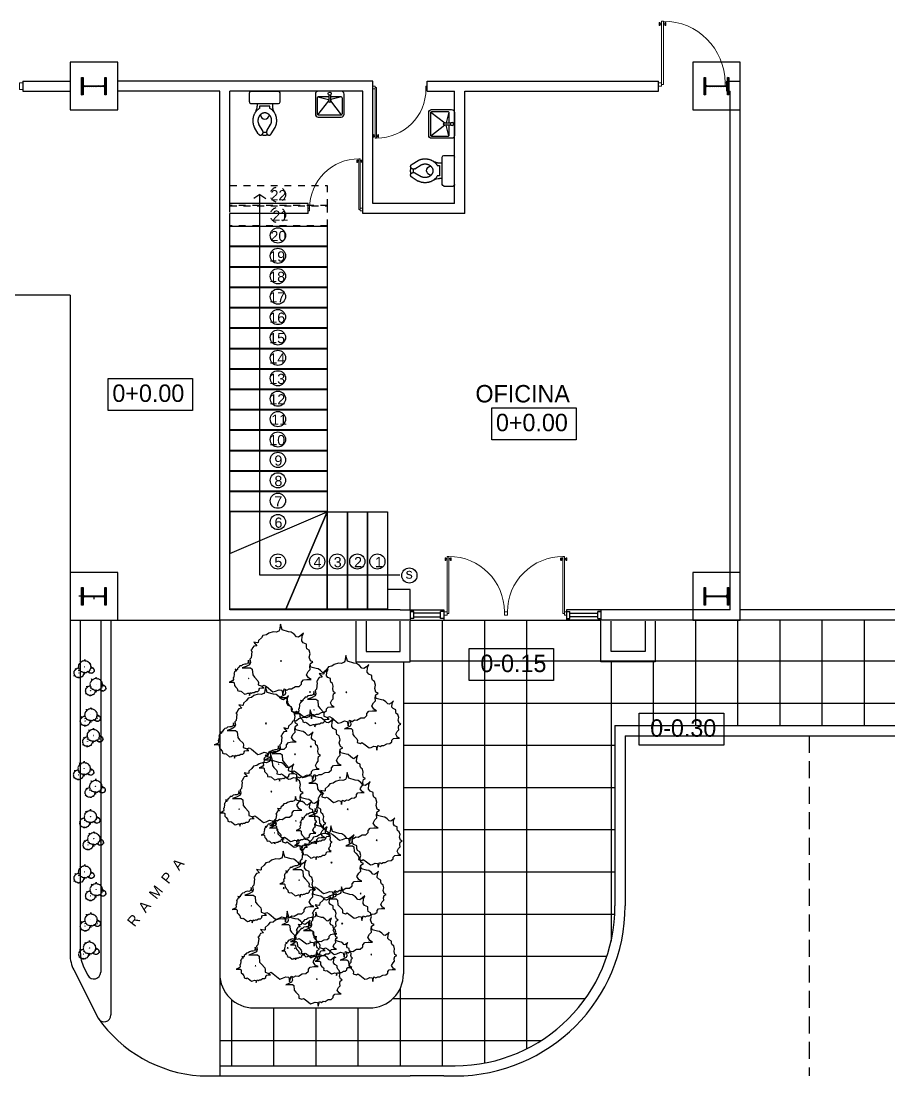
# Model space of a CAD drawing. Header units: inches. Extents: x 13 to 185, y 7 to 119.
# Drawn here: x 127.39 to 140.14, y 19.65 to 35.16 of the extents above; entities that cross this region are included whole.
import ezdxf

# ---------------------------------------------------------------- set-up
doc = ezdxf.new("R2010")
doc.units = ezdxf.units.IN
doc.header["$MEASUREMENT"] = 0
doc.linetypes.add('HIDDEN', pattern=[0.375, 0.25, -0.125])
for name, color, linetype in [('A-SANITARIOS Y LAVAMANOS', 1, 'Continuous'), ('AR_PAREDES', 2, 'Continuous'), ('arboles', 8, 'Continuous'), ('ARQ EXTERIORES', 2, 'Continuous'), ('ARQ TEXT', 2, 'Continuous'), ('STL-HTCH', 1, 'Continuous'), ('STL-OBJT', 3, 'Continuous'), ('VENTANAS', 1, 'Continuous')]:
    doc.layers.add(name, color=color, linetype=linetype)
doc.layers.add('PUERTA', color=1, linetype='Continuous', lineweight=18)
doc.styles.add('ARCH', font='arch.shx')
doc.styles.add('ARQ', font='GOTHIC.TTF')
doc.styles.add('RO1', font='arial.ttf')

# ---------------------------------------------------------------- blocks, each defined once
blk = doc.blocks.new('INODORO')
for p, q in [((0, -0.225), (0, 0.225)), ((0.175, 0.25), (0.025, 0.25)), ((0.2, -0.225), (0.2, 0.225)), ((0.381, 0.175), (0.374, 0.172)), ((0.388, 0.178), (0.381, 0.175)), ((0.395, 0.181), (0.388, 0.178)), ((0.402, 0.183), (0.395, 0.181)), ((0.409, 0.185), (0.402, 0.183)), ((0.417, 0.187), (0.409, 0.185)), ((0.424, 0.189), (0.417, 0.187)), ((0.431, 0.191), (0.424, 0.189)), ((0.439, 0.192), (0.431, 0.191)), ((0.446, 0.193), (0.439, 0.192)), ((0.454, 0.194), (0.446, 0.193)), ((0.462, 0.195), (0.454, 0.194)), ((0.47, 0.195), (0.462, 0.195)), ((0.477, 0.196), (0.47, 0.195)), ((0.485, 0.196), (0.477, 0.196)), ((0.493, 0.195), (0.485, 0.196)), ((0.501, 0.195), (0.493, 0.195)), ((0.509, 0.194), (0.501, 0.195)), ((0.516, 0.193), (0.509, 0.194)), ((0.524, 0.192), (0.516, 0.193)), ((0.531, 0.191), (0.524, 0.192)), ((0.538, 0.189), (0.531, 0.191)), ((0.546, 0.187), (0.538, 0.189)), ((0.553, 0.185), (0.546, 0.187)), ((0.56, 0.183), (0.553, 0.185)), ((0.567, 0.18), (0.56, 0.183)), ((0.574, 0.177), (0.567, 0.18)), ((0.581, 0.174), (0.574, 0.177)), ((0.588, 0.171), (0.581, 0.174)), ((0.2, 0.126), (0.244, 0.126)), ((0.244, 0.126), (0.25, 0.126)), ((0.244, 0.084), (0.244, -0.084)), ((0.281, 0.084), (0.244, 0.084)), ((0.25, 0.126), (0.257, 0.126)), ((0.257, 0.126), (0.263, 0.127)), ((0.263, 0.127), (0.27, 0.127)), ((0.27, 0.127), (0.276, 0.128)), ((0.276, 0.128), (0.282, 0.129)), ((0.284, 0.09), (0.281, 0.084)), ((0.282, 0.129), (0.289, 0.131)), ((0.288, 0.096), (0.284, 0.09)), ((0.292, 0.102), (0.288, 0.096)), ((0.289, 0.131), (0.295, 0.132)), ((0.296, 0.108), (0.292, 0.102)), ((0.295, 0.132), (0.301, 0.134)), ((0.3, 0.113), (0.296, 0.108)), ((0.305, 0.119), (0.3, 0.113)), ((0.301, 0.134), (0.307, 0.136)), ((0.309, 0.124), (0.305, 0.119)), ((0.307, 0.136), (0.313, 0.138)), ((0.314, 0.129), (0.309, 0.124)), ((0.313, 0.138), (0.319, 0.141)), ((0.319, 0.134), (0.314, 0.129)), ((0.319, 0.141), (0.325, 0.143)), ((0.325, 0.139), (0.319, 0.134)), ((0.325, 0.143), (0.33, 0.146)), ((0.33, 0.144), (0.325, 0.139)), ((0.33, 0.146), (0.336, 0.149)), ((0.336, 0.148), (0.33, 0.144)), ((0.342, 0.153), (0.336, 0.148)), ((0.336, 0.149), (0.342, 0.152)), ((0.348, 0.157), (0.342, 0.153)), ((0.354, 0.161), (0.348, 0.157)), ((0.361, 0.165), (0.354, 0.161)), ((0.355, 0.011), (0.354, 0.008)), ((0.354, 0.008), (0.354, 0.004)), ((0.354, 0.004), (0.354, 0)), ((0.354, 0), (0.354, -0.004)), ((0.356, 0.019), (0.355, 0.015)), ((0.355, 0.015), (0.355, 0.011)), ((0.357, 0.022), (0.356, 0.019)), ((0.358, 0.029), (0.357, 0.026)), ((0.357, 0.026), (0.357, 0.022)), ((0.36, 0.033), (0.358, 0.029)), ((0.361, 0.036), (0.36, 0.033)), ((0.368, 0.168), (0.361, 0.165)), ((0.362, 0.04), (0.361, 0.036)), ((0.364, 0.043), (0.362, 0.04)), ((0.365, 0.046), (0.364, 0.043)), ((0.367, 0.05), (0.365, 0.046)), ((0.369, 0.053), (0.367, 0.05)), ((0.374, 0.172), (0.368, 0.168)), ((0.371, 0.056), (0.369, 0.053)), ((0.374, 0.06), (0.371, 0.056)), ((0.376, 0.063), (0.374, 0.06)), ((0.378, 0.066), (0.376, 0.063)), ((0.381, 0.069), (0.378, 0.066)), ((0.383, 0.072), (0.381, 0.069)), ((0.386, 0.074), (0.383, 0.072)), ((0.389, 0.077), (0.386, 0.074)), ((0.392, 0.08), (0.389, 0.077)), ((0.395, 0.082), (0.392, 0.08)), ((0.398, 0.085), (0.395, 0.082)), ((0.401, 0.087), (0.398, 0.085)), ((0.404, 0.089), (0.401, 0.087)), ((0.408, 0.091), (0.404, 0.089)), ((0.411, 0.093), (0.408, 0.091)), ((0.415, 0.095), (0.411, 0.093)), ((0.418, 0.097), (0.415, 0.095)), ((0.422, 0.099), (0.418, 0.097)), ((0.426, 0.101), (0.422, 0.099)), ((0.43, 0.102), (0.426, 0.101)), ((0.434, 0.104), (0.43, 0.102)), ((0.437, 0.105), (0.434, 0.104)), ((0.441, 0.106), (0.437, 0.105)), ((0.445, 0.107), (0.441, 0.106)), ((0.449, 0.108), (0.445, 0.107)), ((0.453, 0.109), (0.449, 0.108)), ((0.457, 0.11), (0.453, 0.109)), ((0.461, 0.111), (0.457, 0.11)), ((0.466, 0.111), (0.461, 0.111)), ((0.47, 0.111), (0.466, 0.111)), ((0.474, 0.112), (0.47, 0.111)), ((0.478, 0.112), (0.474, 0.112)), ((0.482, 0.112), (0.478, 0.112)), ((0.487, 0.112), (0.482, 0.112)), ((0.491, 0.111), (0.487, 0.112)), ((0.495, 0.111), (0.491, 0.111)), ((0.499, 0.111), (0.495, 0.111)), ((0.503, 0.11), (0.499, 0.111)), ((0.507, 0.109), (0.503, 0.11)), ((0.511, 0.108), (0.507, 0.109)), ((0.515, 0.108), (0.511, 0.108)), ((0.519, 0.106), (0.515, 0.108)), ((0.523, 0.105), (0.519, 0.106)), ((0.527, 0.104), (0.523, 0.105)), ((0.531, 0.103), (0.527, 0.104)), ((0.535, 0.101), (0.531, 0.103)), ((0.538, 0.099), (0.535, 0.101)), ((0.542, 0.098), (0.538, 0.099)), ((0.546, 0.096), (0.542, 0.098)), ((0.646, 0.034), (0.546, 0.096)), ((0.595, 0.167), (0.588, 0.171)), ((0.694, 0.106), (0.595, 0.167)), ((0.646, 0.034), (0.648, 0.033)), ((0.648, 0.033), (0.649, 0.032)), ((0.649, 0.032), (0.651, 0.032)), ((0.651, 0.032), (0.652, 0.031)), ((0.652, 0.031), (0.653, 0.031)), ((0.653, 0.031), (0.655, 0.03)), ((0.655, 0.03), (0.656, 0.03)), ((0.656, 0.03), (0.658, 0.029)), ((0.658, 0.029), (0.659, 0.029)), ((0.659, 0.029), (0.661, 0.029)), ((0.661, 0.029), (0.662, 0.029)), ((0.662, 0.029), (0.664, 0.028)), ((0.664, 0.028), (0.665, 0.028)), ((0.665, 0.028), (0.667, 0.028)), ((0.668, 0.025), (0.667, 0.028)), ((0.667, 0.028), (0.669, 0.028)), ((0.669, 0.021), (0.668, 0.025)), ((0.669, 0.028), (0.67, 0.028)), ((0.669, 0.018), (0.669, 0.021)), ((0.669, 0.014), (0.669, 0.018)), ((0.67, 0.011), (0.669, 0.014)), ((0.67, 0.028), (0.672, 0.028)), ((0.67, 0.007), (0.67, 0.011)), ((0.67, 0.004), (0.67, 0.007)), ((0.67, 0), (0.67, 0.004)), ((0.67, -0.003), (0.67, 0)), ((0.672, 0.028), (0.673, 0.028)), ((0.673, 0.028), (0.675, 0.028)), ((0.675, 0.028), (0.676, 0.028)), ((0.676, 0.028), (0.678, 0.029)), ((0.678, 0.029), (0.679, 0.029)), ((0.679, 0.029), (0.681, 0.029)), ((0.681, 0.029), (0.682, 0.029)), ((0.682, 0.029), (0.684, 0.03)), ((0.684, 0.03), (0.685, 0.03)), ((0.685, 0.03), (0.687, 0.031)), ((0.687, 0.031), (0.688, 0.031)), ((0.688, 0.031), (0.69, 0.032)), ((0.69, 0.032), (0.691, 0.032)), ((0.691, 0.032), (0.692, 0.033)), ((0.692, 0.033), (0.694, 0.034)), ((0.695, 0.105), (0.694, 0.106)), ((0.694, 0.034), (0.695, 0.034)), ((0.696, 0.105), (0.695, 0.105)), ((0.695, 0.034), (0.696, 0.035)), ((0.698, 0.104), (0.696, 0.105)), ((0.696, 0.035), (0.698, 0.036)), ((0.699, 0.103), (0.698, 0.104)), ((0.698, 0.036), (0.699, 0.037)), ((0.7, 0.102), (0.699, 0.103)), ((0.699, 0.037), (0.7, 0.037)), ((0.701, 0.101), (0.7, 0.102)), ((0.7, 0.037), (0.701, 0.038)), ((0.703, 0.1), (0.701, 0.101)), ((0.701, 0.038), (0.703, 0.039)), ((0.704, 0.1), (0.703, 0.1)), ((0.703, 0.039), (0.704, 0.04)), ((0.705, 0.099), (0.704, 0.1)), ((0.704, 0.04), (0.705, 0.041)), ((0.706, 0.098), (0.705, 0.099)), ((0.705, 0.041), (0.706, 0.042)), ((0.707, 0.097), (0.706, 0.098)), ((0.706, 0.042), (0.707, 0.043)), ((0.708, 0.095), (0.707, 0.097)), ((0.707, 0.043), (0.708, 0.044)), ((0.709, 0.094), (0.708, 0.095)), ((0.708, 0.044), (0.709, 0.045)), ((0.709, 0.093), (0.709, 0.094)), ((0.71, 0.092), (0.709, 0.093)), ((0.709, 0.047), (0.71, 0.048)), ((0.709, 0.045), (0.709, 0.047)), ((0.711, 0.091), (0.71, 0.092)), ((0.71, 0.048), (0.711, 0.049)), ((0.712, 0.09), (0.711, 0.091)), ((0.711, 0.049), (0.712, 0.05)), ((0.713, 0.043), (0.711, 0.049)), ((0.713, 0.088), (0.712, 0.09)), ((0.712, 0.05), (0.713, 0.051)), ((0.713, 0.087), (0.713, 0.088)), ((0.714, 0.086), (0.713, 0.087)), ((0.713, 0.053), (0.714, 0.054)), ((0.713, 0.051), (0.713, 0.053)), ((0.714, 0.037), (0.713, 0.043)), ((0.714, 0.085), (0.714, 0.086)), ((0.715, 0.083), (0.714, 0.085)), ((0.714, 0.055), (0.715, 0.056)), ((0.714, 0.054), (0.714, 0.055)), ((0.715, 0.03), (0.714, 0.037)), ((0.715, 0.082), (0.715, 0.083)), ((0.716, 0.081), (0.715, 0.082)), ((0.715, 0.058), (0.716, 0.059)), ((0.715, 0.056), (0.715, 0.058)), ((0.716, 0.024), (0.715, 0.03)), ((0.716, 0.079), (0.716, 0.081)), ((0.717, 0.078), (0.716, 0.079)), ((0.716, 0.06), (0.717, 0.062)), ((0.716, 0.059), (0.716, 0.06)), ((0.717, 0.018), (0.716, 0.024)), ((0.717, 0.077), (0.717, 0.078)), ((0.717, 0.075), (0.717, 0.077)), ((0.717, 0.074), (0.717, 0.075)), ((0.717, 0.073), (0.717, 0.074)), ((0.717, 0.071), (0.717, 0.073)), ((0.718, 0.07), (0.717, 0.071)), ((0.717, 0.068), (0.718, 0.07)), ((0.717, 0.067), (0.717, 0.068)), ((0.717, 0.066), (0.717, 0.067)), ((0.717, 0.064), (0.717, 0.066)), ((0.717, 0.063), (0.717, 0.064)), ((0.717, 0.062), (0.717, 0.063)), ((0.717, 0.012), (0.717, 0.018)), ((0.717, 0.006), (0.717, 0.012)), ((0.718, 0), (0.717, 0.006)), ((0.717, -0.006), (0.718, 0)), ((0.2, -0.126), (0.244, -0.126)), ((0.244, -0.084), (0.281, -0.084)), ((0.269, -0.127), (0.244, -0.126)), ((0.295, -0.133), (0.269, -0.127)), ((0.281, -0.084), (0.284, -0.09)), ((0.284, -0.09), (0.288, -0.096)), ((0.288, -0.096), (0.292, -0.102)), ((0.292, -0.102), (0.296, -0.108)), ((0.319, -0.141), (0.295, -0.133)), ((0.296, -0.108), (0.3, -0.113)), ((0.3, -0.113), (0.305, -0.119)), ((0.305, -0.119), (0.309, -0.124)), ((0.309, -0.124), (0.314, -0.129)), ((0.314, -0.129), (0.319, -0.134)), ((0.319, -0.134), (0.325, -0.139)), ((0.342, -0.152), (0.319, -0.141)), ((0.325, -0.139), (0.33, -0.144)), ((0.33, -0.144), (0.336, -0.148)), ((0.336, -0.148), (0.342, -0.152)), ((0.342, -0.152), (0.348, -0.157)), ((0.348, -0.157), (0.354, -0.161)), ((0.354, -0.004), (0.354, -0.007)), ((0.354, -0.007), (0.355, -0.011)), ((0.354, -0.161), (0.361, -0.165)), ((0.355, -0.011), (0.355, -0.015)), ((0.355, -0.015), (0.356, -0.018)), ((0.356, -0.018), (0.357, -0.022)), ((0.357, -0.022), (0.357, -0.026)), ((0.357, -0.026), (0.358, -0.029)), ((0.358, -0.029), (0.36, -0.033)), ((0.36, -0.033), (0.361, -0.036)), ((0.361, -0.036), (0.362, -0.04)), ((0.361, -0.165), (0.368, -0.168)), ((0.362, -0.04), (0.364, -0.043)), ((0.364, -0.043), (0.365, -0.046)), ((0.365, -0.046), (0.367, -0.05)), ((0.367, -0.05), (0.369, -0.053)), ((0.368, -0.168), (0.374, -0.172)), ((0.369, -0.053), (0.371, -0.056)), ((0.371, -0.056), (0.374, -0.06)), ((0.374, -0.06), (0.376, -0.063)), ((0.374, -0.172), (0.381, -0.175)), ((0.376, -0.063), (0.378, -0.066)), ((0.378, -0.066), (0.381, -0.069)), ((0.381, -0.069), (0.383, -0.072)), ((0.383, -0.072), (0.386, -0.074)), ((0.386, -0.074), (0.389, -0.077)), ((0.389, -0.077), (0.392, -0.08)), ((0.392, -0.08), (0.395, -0.082)), ((0.395, -0.082), (0.398, -0.085)), ((0.398, -0.085), (0.401, -0.087)), ((0.401, -0.087), (0.404, -0.089)), ((0.404, -0.089), (0.408, -0.091)), ((0.408, -0.091), (0.411, -0.093)), ((0.411, -0.093), (0.415, -0.095)), ((0.415, -0.095), (0.418, -0.097)), ((0.418, -0.097), (0.422, -0.099)), ((0.422, -0.099), (0.426, -0.101)), ((0.426, -0.101), (0.43, -0.102)), ((0.43, -0.102), (0.434, -0.104)), ((0.434, -0.104), (0.437, -0.105)), ((0.437, -0.105), (0.441, -0.106)), ((0.441, -0.106), (0.445, -0.107)), ((0.445, -0.107), (0.449, -0.108)), ((0.449, -0.108), (0.453, -0.109)), ((0.453, -0.109), (0.457, -0.11)), ((0.457, -0.11), (0.461, -0.11)), ((0.461, -0.11), (0.466, -0.111)), ((0.466, -0.111), (0.47, -0.111)), ((0.47, -0.111), (0.474, -0.112)), ((0.474, -0.112), (0.478, -0.112)), ((0.478, -0.112), (0.482, -0.112)), ((0.482, -0.112), (0.487, -0.112)), ((0.487, -0.112), (0.491, -0.111)), ((0.491, -0.111), (0.495, -0.111)), ((0.495, -0.111), (0.499, -0.111)), ((0.499, -0.111), (0.503, -0.11)), ((0.503, -0.11), (0.507, -0.109)), ((0.507, -0.109), (0.511, -0.108)), ((0.511, -0.108), (0.515, -0.107)), ((0.515, -0.107), (0.519, -0.106)), ((0.519, -0.106), (0.523, -0.105)), ((0.523, -0.105), (0.527, -0.104)), ((0.527, -0.104), (0.531, -0.103)), ((0.531, -0.103), (0.535, -0.101)), ((0.535, -0.101), (0.538, -0.099)), ((0.538, -0.099), (0.542, -0.098)), ((0.542, -0.098), (0.546, -0.096)), ((0.646, -0.034), (0.546, -0.096)), ((0.581, -0.174), (0.588, -0.171)), ((0.588, -0.171), (0.595, -0.167)), ((0.694, -0.106), (0.595, -0.167)), ((0.648, -0.033), (0.646, -0.034)), ((0.649, -0.032), (0.648, -0.033)), ((0.651, -0.032), (0.649, -0.032)), ((0.652, -0.031), (0.651, -0.032)), ((0.653, -0.031), (0.652, -0.031)), ((0.655, -0.03), (0.653, -0.031)), ((0.656, -0.03), (0.655, -0.03)), ((0.658, -0.029), (0.656, -0.03)), ((0.659, -0.029), (0.658, -0.029)), ((0.661, -0.029), (0.659, -0.029)), ((0.662, -0.028), (0.661, -0.029)), ((0.664, -0.028), (0.662, -0.028)), ((0.665, -0.028), (0.664, -0.028)), ((0.667, -0.028), (0.665, -0.028)), ((0.667, -0.028), (0.668, -0.024)), ((0.669, -0.028), (0.667, -0.028)), ((0.668, -0.024), (0.669, -0.021)), ((0.669, -0.014), (0.67, -0.01)), ((0.669, -0.017), (0.669, -0.014)), ((0.669, -0.021), (0.669, -0.017)), ((0.67, -0.028), (0.669, -0.028)), ((0.67, -0.007), (0.67, -0.003)), ((0.67, -0.01), (0.67, -0.007)), ((0.672, -0.028), (0.67, -0.028)), ((0.673, -0.028), (0.672, -0.028)), ((0.675, -0.028), (0.673, -0.028)), ((0.676, -0.028), (0.675, -0.028)), ((0.678, -0.028), (0.676, -0.028)), ((0.679, -0.029), (0.678, -0.028)), ((0.681, -0.029), (0.679, -0.029)), ((0.682, -0.029), (0.681, -0.029)), ((0.684, -0.03), (0.682, -0.029)), ((0.685, -0.03), (0.684, -0.03)), ((0.687, -0.031), (0.685, -0.03)), ((0.688, -0.031), (0.687, -0.031)), ((0.69, -0.032), (0.688, -0.031)), ((0.691, -0.032), (0.69, -0.032)), ((0.692, -0.033), (0.691, -0.032)), ((0.694, -0.034), (0.692, -0.033)), ((0.695, -0.034), (0.694, -0.034)), ((0.694, -0.106), (0.695, -0.105)), ((0.696, -0.035), (0.695, -0.034)), ((0.695, -0.105), (0.696, -0.105)), ((0.698, -0.036), (0.696, -0.035)), ((0.696, -0.105), (0.698, -0.104)), ((0.699, -0.037), (0.698, -0.036)), ((0.698, -0.104), (0.699, -0.103)), ((0.7, -0.037), (0.699, -0.037)), ((0.699, -0.103), (0.7, -0.102)), ((0.701, -0.038), (0.7, -0.037)), ((0.7, -0.102), (0.701, -0.101)), ((0.703, -0.039), (0.701, -0.038)), ((0.701, -0.101), (0.703, -0.1)), ((0.704, -0.04), (0.703, -0.039)), ((0.703, -0.1), (0.704, -0.099)), ((0.705, -0.041), (0.704, -0.04)), ((0.704, -0.099), (0.705, -0.098)), ((0.706, -0.042), (0.705, -0.041)), ((0.705, -0.098), (0.706, -0.097)), ((0.707, -0.043), (0.706, -0.042)), ((0.706, -0.097), (0.707, -0.096)), ((0.708, -0.044), (0.707, -0.043)), ((0.707, -0.096), (0.708, -0.095)), ((0.709, -0.045), (0.708, -0.044)), ((0.708, -0.095), (0.709, -0.094)), ((0.709, -0.047), (0.709, -0.045)), ((0.71, -0.048), (0.709, -0.047)), ((0.709, -0.093), (0.71, -0.092)), ((0.709, -0.094), (0.709, -0.093)), ((0.711, -0.049), (0.71, -0.048)), ((0.71, -0.092), (0.711, -0.091)), ((0.711, -0.049), (0.713, -0.043)), ((0.712, -0.05), (0.711, -0.049)), ((0.711, -0.091), (0.712, -0.09)), ((0.713, -0.051), (0.712, -0.05)), ((0.712, -0.09), (0.713, -0.088)), ((0.713, -0.043), (0.714, -0.036)), ((0.713, -0.053), (0.713, -0.051)), ((0.714, -0.054), (0.713, -0.053)), ((0.713, -0.087), (0.714, -0.086)), ((0.713, -0.088), (0.713, -0.087)), ((0.714, -0.036), (0.715, -0.03)), ((0.714, -0.055), (0.714, -0.054)), ((0.715, -0.056), (0.714, -0.055)), ((0.714, -0.085), (0.715, -0.083)), ((0.714, -0.086), (0.714, -0.085)), ((0.715, -0.03), (0.716, -0.024)), ((0.715, -0.058), (0.715, -0.056)), ((0.716, -0.059), (0.715, -0.058)), ((0.715, -0.082), (0.716, -0.081)), ((0.715, -0.083), (0.715, -0.082)), ((0.716, -0.024), (0.717, -0.018)), ((0.716, -0.06), (0.716, -0.059)), ((0.717, -0.062), (0.716, -0.06)), ((0.716, -0.079), (0.717, -0.078)), ((0.716, -0.081), (0.716, -0.079)), ((0.717, -0.012), (0.717, -0.006)), ((0.717, -0.018), (0.717, -0.012)), ((0.717, -0.063), (0.717, -0.062)), ((0.717, -0.064), (0.717, -0.063)), ((0.717, -0.066), (0.717, -0.064)), ((0.717, -0.067), (0.717, -0.066)), ((0.717, -0.068), (0.717, -0.067)), ((0.718, -0.07), (0.717, -0.068)), ((0.717, -0.071), (0.718, -0.07)), ((0.717, -0.073), (0.717, -0.071)), ((0.717, -0.074), (0.717, -0.073)), ((0.717, -0.075), (0.717, -0.074)), ((0.717, -0.077), (0.717, -0.075)), ((0.717, -0.078), (0.717, -0.077)), ((0.175, -0.25), (0.025, -0.25)), ((0.381, -0.175), (0.388, -0.178)), ((0.388, -0.178), (0.395, -0.181)), ((0.395, -0.181), (0.402, -0.183)), ((0.402, -0.183), (0.409, -0.185)), ((0.409, -0.185), (0.417, -0.187)), ((0.417, -0.187), (0.424, -0.189)), ((0.424, -0.189), (0.431, -0.191)), ((0.431, -0.191), (0.439, -0.192)), ((0.439, -0.192), (0.446, -0.193)), ((0.446, -0.193), (0.454, -0.194)), ((0.454, -0.194), (0.462, -0.195)), ((0.462, -0.195), (0.47, -0.195)), ((0.47, -0.195), (0.477, -0.196)), ((0.477, -0.196), (0.485, -0.195)), ((0.485, -0.195), (0.493, -0.195)), ((0.493, -0.195), (0.501, -0.195)), ((0.501, -0.195), (0.509, -0.194)), ((0.509, -0.194), (0.516, -0.193)), ((0.516, -0.193), (0.524, -0.192)), ((0.524, -0.192), (0.531, -0.191)), ((0.531, -0.191), (0.538, -0.189)), ((0.538, -0.189), (0.546, -0.187)), ((0.546, -0.187), (0.553, -0.185)), ((0.553, -0.185), (0.56, -0.183)), ((0.56, -0.183), (0.567, -0.18)), ((0.567, -0.18), (0.574, -0.177)), ((0.574, -0.177), (0.581, -0.174))]:
    blk.add_line(p, q)
for centre, radius, start, end in [((0.025, 0.225), 0.025, 89.9998, 179.9998), ((0.175, 0.225), 0.025, 359.9998, 89.9998), ((0.382, 0.002), 0.0739, 270.8433, 85.6521), ((0.025, -0.225), 0.025, 179.9998, 269.9998), ((0.175, -0.225), 0.025, 269.9998, 359.9998)]:
    blk.add_arc(centre, radius, start, end)
blk = doc.blocks.new('lav-1')
for p, q in [((-0.165, -0.078), (-0.017, -0.116)), ((-0.165, -0.329), (-0.014, -0.135)), ((0.165, -0.329), (0.014, -0.135)), ((0.165, -0.078), (0.017, -0.116))]:
    blk.add_line(p, q)
blk.add_lwpolyline([(-0.16, 0, 0.414214), (-0.2, -0.04), (-0.2, -0.32, 0.414214), (-0.16, -0.36), (0.16, -0.36, 0.414214), (0.2, -0.32), (0.2, -0.04, 0.414214), (0.16, 0)], format="xyb", close=True)
for points in [[(0.01, -0.073), (0.151, -0.073, -0.414214), (0.171, -0.093), (0.171, -0.315, -0.414214), (0.151, -0.335), (-0.151, -0.335, -0.414214), (-0.171, -0.315), (-0.171, -0.093, -0.414214), (-0.151, -0.073), (-0.01, -0.073)], [(0.01, -0.054), (0.01, -0.146, -1), (-0.01, -0.146), (-0.01, -0.054)]]:
    blk.add_lwpolyline(points, format="xyb")
blk.add_circle((0, -0.034), 0.0218)
for start, end in [(122.9959, 237.0041), (302.9959, 57.0041)]:
    blk.add_arc((0, -0.123), 0.0184, start, end)
blk = doc.blocks.new('P70')
at = {"layer": 'PUERTA'}
for p, q in [((455744.47, 299347.661), (455744.493, 299347.661)), ((455744.493, 299347.652), (455744.47, 299347.652)), ((455744.473, 299347.635), (455744.473, 299347.652)), ((455744.49, 299347.635), (455744.49, 299347.652)), ((455745.085, 299347.635), (455745.085, 299347.665)), ((455745.12, 299347.635), (455745.12, 299347.665)), ((455744.451, 299347.617), (455744.451, 299347.635)), ((455745.12, 299347.635), (455744.451, 299347.635)), ((455745.103, 299347.617), (455744.451, 299347.617)), ((455744.493, 299347.6), (455744.47, 299347.6)), ((455744.47, 299347.591), (455744.493, 299347.591)), ((455744.473, 299347.617), (455744.473, 299347.6)), ((455744.49, 299347.617), (455744.49, 299347.6)), ((455745.103, 299347.617), (455745.103, 299347.635)), ((455745.085, 299346.966), (455745.085, 299346.983)), ((455745.085, 299346.983), (455745.12, 299346.983)), ((455745.12, 299346.966), (455745.12, 299346.983))]:
    blk.add_line(p, q, dxfattribs=at)
for centre, radius, start, end in [((455744.47, 299347.657), 0.00431, 90.0085, 270.0085), ((455744.493, 299347.657), 0.00431, 270.0085, 90.0085), ((455745.085, 299347.617), 0.634, 180.0085, 270.0085), ((455744.47, 299347.596), 0.00431, 90.0085, 270.0085), ((455744.493, 299347.596), 0.00431, 270.0085, 90.0085)]:
    blk.add_arc(centre, radius, start, end, dxfattribs=at)
blk = doc.blocks.new('ARB')
at = {"layer": 'arboles'}
for points in [[(455747.588, 299393.836), (455747.573, 299393.893), (455747.548, 299393.88), (455747.525, 299393.895), (455747.501, 299393.893), (455747.464, 299393.915), (455747.428, 299393.917), (455747.403, 299393.939), (455747.403, 299393.959), (455747.384, 299393.981), (455747.35, 299393.986), (455747.308, 299393.986), (455747.336, 299394), (455747.356, 299394.032), (455747.338, 299394.064), (455747.319, 299394.083), (455747.323, 299394.113), (455747.317, 299394.142), (455747.293, 299394.157), (455747.316, 299394.169), (455747.327, 299394.203), (455747.319, 299394.235), (455747.329, 299394.272), (455747.35, 299394.286), (455747.356, 299394.306), (455747.356, 299394.33), (455747.386, 299394.345), (455747.401, 299394.365), (455747.398, 299394.409), (455747.384, 299394.44), (455747.409, 299394.416), (455747.434, 299394.399), (455747.453, 299394.404), (455747.476, 299394.428), (455747.504, 299394.45), (455747.531, 299394.453), (455747.594, 299394.47), (455747.611, 299394.528), (455747.619, 299394.47), (455747.626, 299394.46), (455747.653, 299394.45), (455747.682, 299394.453), (455747.724, 299394.44), (455747.748, 299394.421), (455747.781, 299394.416), (455747.796, 299394.394), (455747.825, 299394.367), (455747.827, 299394.347), (455747.836, 299394.343), (455747.871, 299394.35), (455747.842, 299394.316), (455747.871, 299394.311), (455747.88, 299394.298), (455747.892, 299394.276), (455747.899, 299394.272), (455747.89, 299394.259), (455747.897, 299394.198), (455747.911, 299394.184), (455747.905, 299394.152), (455747.912, 299394.13), (455747.947, 299394.113), (455747.985, 299394.098), (455747.951, 299394.1), (455747.903, 299394.1), (455747.886, 299394.086), (455747.882, 299394.03), (455747.863, 299394.008), (455747.83, 299393.973), (455747.825, 299393.956), (455747.827, 299393.932), (455747.789, 299393.919), (455747.769, 299393.929), (455747.747, 299393.915), (455747.684, 299393.863), (455747.657, 299393.871), (455747.623, 299393.885), (455747.596, 299393.88)], [(455747.605, 299394.162), (455747.6, 299394.169), (455747.611, 299394.169)], [(455747.922, 299393.991), (455747.919, 299393.994), (455747.924, 299393.994)], [(455747.321, 299393.859), (455747.316, 299393.865), (455747.325, 299393.865)]]:
    blk.add_lwpolyline(points, close=True, dxfattribs=at)
for points in [[(455747.908, 299394.143), (455747.916, 299394.145), (455747.924, 299394.174), (455747.928, 299394.145), (455747.932, 299394.14), (455747.945, 299394.135), (455747.96, 299394.136), (455747.981, 299394.13), (455747.993, 299394.12), (455748.009, 299394.118), (455748.017, 299394.107), (455748.031, 299394.093), (455748.032, 299394.083), (455748.037, 299394.081), (455748.054, 299394.085), (455748.04, 299394.068), (455748.054, 299394.065), (455748.059, 299394.059), (455748.065, 299394.048), (455748.068, 299394.046), (455748.064, 299394.039), (455748.067, 299394.009), (455748.074, 299394.002), (455748.071, 299393.986), (455748.075, 299393.975), (455748.092, 299393.966), (455748.111, 299393.959), (455748.094, 299393.96), (455748.07, 299393.96), (455748.062, 299393.953), (455748.06, 299393.925), (455748.05, 299393.914), (455748.034, 299393.896), (455748.031, 299393.888), (455748.032, 299393.876), (455748.013, 299393.87), (455748.004, 299393.874), (455747.992, 299393.867), (455747.961, 299393.841), (455747.947, 299393.845), (455747.93, 299393.852), (455747.917, 299393.85), (455747.913, 299393.828), (455747.905, 299393.856), (455747.893, 299393.85), (455747.881, 299393.857), (455747.869, 299393.856), (455747.851, 299393.867), (455747.833, 299393.868), (455747.82, 299393.879), (455747.82, 299393.889), (455747.811, 299393.9), (455747.794, 299393.903), (455747.773, 299393.903), (455747.787, 299393.91), (455747.794, 299393.922)], [(455747.556, 299393.886), (455747.565, 299393.877), (455747.56, 299393.851), (455747.567, 299393.834), (455747.594, 299393.82), (455747.624, 299393.808), (455747.597, 299393.81), (455747.559, 299393.81), (455747.545, 299393.799), (455747.542, 299393.754), (455747.527, 299393.736), (455747.501, 299393.709), (455747.496, 299393.695), (455747.498, 299393.675), (455747.467, 299393.666), (455747.452, 299393.673), (455747.434, 299393.662), (455747.383, 299393.621), (455747.362, 299393.626), (455747.335, 299393.638), (455747.313, 299393.634), (455747.307, 299393.599), (455747.295, 299393.644), (455747.275, 299393.634), (455747.257, 299393.646), (455747.237, 299393.644), (455747.208, 299393.662), (455747.179, 299393.664), (455747.159, 299393.681), (455747.159, 299393.697), (455747.144, 299393.714), (455747.116, 299393.718), (455747.083, 299393.718), (455747.106, 299393.73), (455747.121, 299393.755), (455747.107, 299393.781), (455747.092, 299393.797), (455747.095, 299393.82), (455747.09, 299393.844), (455747.071, 299393.855), (455747.089, 299393.865), (455747.098, 299393.892), (455747.092, 299393.918), (455747.1, 299393.947), (455747.116, 299393.959), (455747.121, 299393.975), (455747.121, 299393.994), (455747.145, 299394.006), (455747.158, 299394.022), (455747.155, 299394.057), (455747.144, 299394.082), (455747.164, 299394.063), (455747.184, 299394.049), (455747.199, 299394.053), (455747.217, 299394.072), (455747.24, 299394.09), (455747.261, 299394.092), (455747.312, 299394.106), (455747.32, 299394.134)]]:
    blk.add_lwpolyline(points, dxfattribs=at)

msp = doc.modelspace()

# ---------------------------------------------------------------- hatches: boundary and pattern name
at = {"layer": 'STL-HTCH'}
h = msp.add_hatch(dxfattribs=at)
h.set_pattern_fill('STEEL', scale=0.1016, angle=-89.999997, style=0)
h.set_pattern_definition([(135.00000308, (7744.758995, -11562.992704), (-0.008980255639, -0.008980256603), []), (135.00000308, (7744.752645, -11562.992704), (-0.008980255639, -0.008980256603), [])])
edge = h.paths.add_edge_path()
edge.add_line((128.27543, 34.07159), (128.27543, 34.32736))
edge.add_line((128.27543, 34.32736), (128.29537, 34.32736))
edge.add_line((128.29537, 34.32736), (128.29537, 34.22494))
edge.add_arc((128.31512, 34.22494), 0.01975, 180.000003, 270.000003)
edge.add_line((128.31512, 34.20519), (128.59566, 34.20519))
edge.add_arc((128.59566, 34.22494), 0.01975, 270.000003, 360.000003)
edge.add_line((128.61541, 34.22494), (128.61541, 34.32736))
edge.add_line((128.61541, 34.32736), (128.63535, 34.32736))
edge.add_line((128.63535, 34.32736), (128.63535, 34.07159))
edge.add_line((128.63535, 34.07159), (128.61541, 34.07159))
edge.add_line((128.61541, 34.07159), (128.61541, 34.17401))
edge.add_arc((128.59566, 34.17401), 0.01975, 360.000003, 450.000003)
edge.add_line((128.59566, 34.19376), (128.31512, 34.19376))
edge.add_arc((128.31512, 34.17401), 0.01975, 90.000003, 180.000003)
edge.add_line((128.29537, 34.17401), (128.29537, 34.07159))
edge.add_line((128.29537, 34.07159), (128.27543, 34.07159))
h = msp.add_hatch(dxfattribs=at)
h.set_pattern_fill('STEEL', scale=0.1016, angle=-89.999997, style=0)
h.set_pattern_definition([(135.00000308, (7753.908768, -11562.992704), (-0.008980255639, -0.008980256603), []), (135.00000308, (7753.902418, -11562.992704), (-0.008980255639, -0.008980256603), [])])
edge = h.paths.add_edge_path()
edge.add_line((137.4252, 34.07159), (137.4252, 34.32736))
edge.add_line((137.4252, 34.32736), (137.44514, 34.32736))
edge.add_line((137.44514, 34.32736), (137.44514, 34.22494))
edge.add_arc((137.46489, 34.22494), 0.01975, 180.000003, 270.000003)
edge.add_line((137.46489, 34.20519), (137.74543, 34.20519))
edge.add_arc((137.74543, 34.22494), 0.01975, 270.000003, 360.000003)
edge.add_line((137.76518, 34.22494), (137.76518, 34.32736))
edge.add_line((137.76518, 34.32736), (137.78512, 34.32736))
edge.add_line((137.78512, 34.32736), (137.78512, 34.07159))
edge.add_line((137.78512, 34.07159), (137.76518, 34.07159))
edge.add_line((137.76518, 34.07159), (137.76518, 34.17401))
edge.add_arc((137.74543, 34.17401), 0.01975, 360.000003, 450.000003)
edge.add_line((137.74543, 34.19376), (137.46489, 34.19376))
edge.add_arc((137.46489, 34.17401), 0.01975, 90.000003, 180.000003)
edge.add_line((137.44514, 34.17401), (137.44514, 34.07159))
edge.add_line((137.44514, 34.07159), (137.4252, 34.07159))
h = msp.add_hatch(dxfattribs=at)
h.set_pattern_fill('STEEL', scale=0.1016, angle=-89.999997, style=0)
h.set_pattern_definition([(135.00000308, (7744.758995, -11570.492704), (-0.008980255639, -0.008980256603), []), (135.00000308, (7744.752645, -11570.492704), (-0.008980255639, -0.008980256603), [])])
edge = h.paths.add_edge_path()
edge.add_line((128.27543, 26.57159), (128.27543, 26.82736))
edge.add_line((128.27543, 26.82736), (128.29537, 26.82736))
edge.add_line((128.29537, 26.82736), (128.29537, 26.72494))
edge.add_arc((128.31512, 26.72494), 0.01975, 180.000003, 270.000003)
edge.add_line((128.31512, 26.70519), (128.59566, 26.70519))
edge.add_arc((128.59566, 26.72494), 0.01975, 270.000003, 360.000003)
edge.add_line((128.61541, 26.72494), (128.61541, 26.82736))
edge.add_line((128.61541, 26.82736), (128.63535, 26.82736))
edge.add_line((128.63535, 26.82736), (128.63535, 26.57159))
edge.add_line((128.63535, 26.57159), (128.61541, 26.57159))
edge.add_line((128.61541, 26.57159), (128.61541, 26.67401))
edge.add_arc((128.59566, 26.67401), 0.01975, 360.000003, 450.000003)
edge.add_line((128.59566, 26.69376), (128.31512, 26.69376))
edge.add_arc((128.31512, 26.67401), 0.01975, 90.000003, 180.000003)
edge.add_line((128.29537, 26.67401), (128.29537, 26.57159))
edge.add_line((128.29537, 26.57159), (128.27543, 26.57159))
h = msp.add_hatch(dxfattribs=at)
h.set_pattern_fill('STEEL', scale=0.1016, angle=-89.999997, style=0)
h.set_pattern_definition([(135.00000308, (7753.908768, -11570.492704), (-0.008980255639, -0.008980256603), []), (135.00000308, (7753.902418, -11570.492704), (-0.008980255639, -0.008980256603), [])])
edge = h.paths.add_edge_path()
edge.add_line((137.4252, 26.57159), (137.4252, 26.82736))
edge.add_line((137.4252, 26.82736), (137.44514, 26.82736))
edge.add_line((137.44514, 26.82736), (137.44514, 26.72494))
edge.add_arc((137.46489, 26.72494), 0.01975, 180.000003, 270.000003)
edge.add_line((137.46489, 26.70519), (137.74543, 26.70519))
edge.add_arc((137.74543, 26.72494), 0.01975, 270.000003, 360.000003)
edge.add_line((137.76518, 26.72494), (137.76518, 26.82736))
edge.add_line((137.76518, 26.82736), (137.78512, 26.82736))
edge.add_line((137.78512, 26.82736), (137.78512, 26.57159))
edge.add_line((137.78512, 26.57159), (137.76518, 26.57159))
edge.add_line((137.76518, 26.57159), (137.76518, 26.67401))
edge.add_arc((137.74543, 26.67401), 0.01975, 360.000003, 450.000003)
edge.add_line((137.74543, 26.69376), (137.46489, 26.69376))
edge.add_arc((137.46489, 26.67401), 0.01975, 90.000003, 180.000003)
edge.add_line((137.44514, 26.67401), (137.44514, 26.57159))
edge.add_line((137.44514, 26.57159), (137.4252, 26.57159))

# ---------------------------------------------------------------- linework, layer by layer
for p, q in [((127.41039, 34.27428), (127.41039, 34.12428)), ((127.41039, 34.27398), (128.10539, 34.27398)), ((132.55533, 34.27428), (128.80539, 34.27428)), ((127.41039, 34.12431), (128.10539, 34.12431)), ((130.30539, 34.12428), (128.80539, 34.12428)), ((128.10539, 31.12428), (111.52539, 31.12428)), ((133.10524, 26.79929), (132.77024, 26.79929)), ((132.77024, 26.79929), (132.77024, 26.49934)), ((133.10524, 26.49929), (133.10524, 26.79929)), ((132.95544, 26.49906), (133.10524, 26.49929)), ((133.10524, 26.49929), (133.1054, 26.34929)), ((128.10539, 26.34926), (128.10539, 21.43172, -0.00011)), ((128.25539, 26.34926), (128.25539, 21.46747, -0.00001)), ((128.55539, 26.34926), (128.55539, 21.17425, 0)), ((128.70539, 26.34926), (128.70539, 20.54485)), ((128.80539, 26.34946), (130.30541, 26.34929)), ((133.57542, 26.34928, -0.00002), (133.57541, 19.8024, 0.00016)), ((134.19542, 26.34927, -0.00002), (134.19541, 19.83928, 0.00016)), ((134.81542, 26.34927, -0.00002), (134.81541, 20.04779, 0.00016)), ((137.29542, 26.34926, -0.00004), (137.29542, 24.79928, 0.00001)), ((137.91542, 26.34926, -0.00004), (137.91542, 24.79928, 0.00001)), ((138.53542, 26.34925, -0.00004), (138.53542, 24.79927, 0.00001)), ((139.15542, 26.34925, -0.00004), (139.15542, 24.79927, 0.00001)), ((139.77542, 26.34925, -0.00004), (139.77542, 24.79927, 0.00001)), ((128.10539, 25.74926), (128.10539, 21.72487)), ((136.05542, 25.73586, -0.00002), (136.05541, 21.62948, 0.00011)), ((136.67542, 25.73586, -0.00002), (136.67542, 24.79928, 0.00001)), ((128.15913, 21.2062), (128.51614, 20.49975)), ((128.15913, 21.2062, -0.00011), (128.51614, 20.49975)), ((128.30913, 21.24195), (128.36614, 21.12915)), ((132.95541, 20.93132, 0.00013), (132.95541, 19.79928, 0.00016)), ((130.47541, 20.77364, 0.00014), (130.47541, 19.79928, 0.00016)), ((130.80541, 20.64928), (132.50542, 20.64928)), ((131.09541, 20.64928, 0.00014), (131.09541, 19.79928, 0.00016)), ((131.71541, 20.64928, 0.00014), (131.71541, 19.79928, 0.00016)), ((132.33541, 20.64928, 0.00014), (132.33541, 19.79928, 0.00016)), ((130.30541, 19.79928), (133.76362, 19.79928)), ((130.0167, 19.64928, 0.00007), (133.10557, 19.64928))]:
    msp.add_line(p, q)
at = {"linetype": 'HIDDEN', "ltscale": 0.25}
for points in [[(131.88524, 32.44434), (130.45524, 32.44434), (130.45524, 32.73934), (131.88524, 32.73934), (131.88524, 32.44434)], [(131.88524, 32.14434), (130.45524, 32.14434), (130.45524, 32.43934), (131.88524, 32.43934), (131.88524, 32.14434)]]:
    msp.add_lwpolyline(points, dxfattribs=at)
for points in [[(130.89421, 32.60379), (130.80667, 32.54953)], [(132.95382, 27.01157), (130.89421, 27.01157), (130.89421, 32.60382)], [(130.89421, 32.60379), (130.98176, 32.54953)], [(131.88524, 31.84434), (130.45524, 31.84434), (130.45524, 32.13934), (131.88524, 32.13934), (131.88524, 31.84434)], [(131.88524, 31.54434), (130.45524, 31.54434), (130.45524, 31.83934), (131.88524, 31.83934), (131.88524, 31.54434)], [(131.88524, 31.24434), (130.45524, 31.24434), (130.45524, 31.53934), (131.88524, 31.53934), (131.88524, 31.24434)], [(131.88524, 30.94434), (130.45524, 30.94434), (130.45524, 31.23934), (131.88524, 31.23934), (131.88524, 30.94434)], [(131.88524, 30.64434), (130.45524, 30.64434), (130.45524, 30.93934), (131.88524, 30.93934), (131.88524, 30.64434)], [(131.88524, 30.34434), (130.45524, 30.34434), (130.45524, 30.63934), (131.88524, 30.63934), (131.88524, 30.34434)], [(131.88524, 30.04434), (130.45524, 30.04434), (130.45524, 30.33934), (131.88524, 30.33934), (131.88524, 30.04434)], [(131.88524, 29.74434), (130.45524, 29.74434), (130.45524, 30.03934), (131.88524, 30.03934), (131.88524, 29.74434)], [(131.88524, 29.44434), (130.45524, 29.44434), (130.45524, 29.73934), (131.88524, 29.73934), (131.88524, 29.44434)], [(131.88524, 29.14434), (130.45524, 29.14434), (130.45524, 29.43934), (131.88524, 29.43934), (131.88524, 29.14434)], [(131.88524, 28.84434), (130.45524, 28.84434), (130.45524, 29.13934), (131.88524, 29.13934), (131.88524, 28.84434)], [(131.88524, 28.54434), (130.45524, 28.54434), (130.45524, 28.83934), (131.88524, 28.83934), (131.88524, 28.54434)], [(131.88524, 28.24434), (130.45524, 28.24434), (130.45524, 28.53934), (131.88524, 28.53934), (131.88524, 28.24434)], [(131.88524, 27.94434), (130.45524, 27.94434), (130.45524, 28.23934), (131.88524, 28.23934), (131.88524, 27.94434)], [(131.88524, 27.93934), (130.45524, 27.93934), (130.45524, 27.32934), (131.88524, 27.93934)], [(131.88524, 27.93934), (131.27524, 26.50934), (130.45524, 26.50934), (130.45524, 27.32934), (131.88524, 27.93934)], [(131.88524, 27.93934), (131.88524, 26.50934), (131.27524, 26.50934), (131.88524, 27.93934)], [(132.18024, 26.50934), (131.88524, 26.50934), (131.88524, 27.93934), (132.18024, 27.93934), (132.18024, 26.50934)], [(132.47524, 26.50934), (132.18024, 26.50934), (132.18024, 27.93934), (132.47524, 27.93934), (132.47524, 26.50934)], [(132.77024, 26.50934), (132.47524, 26.50934), (132.47524, 27.93934), (132.77024, 27.93934), (132.77024, 26.50934)]]:
    msp.add_lwpolyline(points)
for centre in [(131.15954, 32.60467), (131.15954, 32.30467)]:
    msp.add_circle(centre, 0.11163, dxfattribs=at)
for centre, radius, start, end in [((128.60539, 21.43172, -0.00011), 0.5, 180, 206.80959), ((128.75539, 21.46747, -0.00001), 0.5, 180, 206.80959), ((128.45539, 21.17425, 0), 0.1, 206.80959, 360), ((130.80541, 21.14928, 0), 0.5, 180, 270.000033), ((132.50542, 21.14928, 0), 0.5, 270.000033, 0.000033), ((128.60539, 20.54485), 0.1, 206.80959, 360)]:
    msp.add_arc(centre, radius, start, end)
at = {"extrusion": (1.13433e-05, 0.00016218, 1)}
msp.add_arc((130.15737, 21.6465, 0.00473), 2.00217, 214.942442, 265.97094, dxfattribs=at)
at = {"layer": 'AR_PAREDES', "color": 7}
for p, q in [((127.41039, 34.27398), (127.41039, 34.12428)), ((133.35533, 34.27428), (136.75539, 34.27428)), ((136.75539, 34.12428), (136.75539, 34.27428)), ((137.75539, 34.12428), (137.75539, 34.27428)), ((137.75539, 34.27428), (137.95539, 34.27428)), ((137.95539, 26.49931), (137.95539, 34.27428)), ((130.30539, 26.34929), (130.30539, 34.12428)), ((130.45539, 32.4757), (130.45539, 34.12428)), ((132.40533, 34.12428), (130.45539, 34.12428)), ((133.35533, 34.12428), (133.75535, 34.12428)), ((133.90535, 34.12428), (136.75539, 34.12428)), ((137.75539, 34.12428), (137.80539, 34.12428)), ((137.80539, 26.49931), (137.80539, 34.12428)), ((130.45539, 30.76568), (130.45539, 32.3257)), ((130.45539, 26.49929), (130.45539, 30.61568)), ((132.95544, 26.4993), (130.45539, 26.49929)), ((133.10544, 26.4993), (133.1054, 26.4993)), ((137.80539, 26.49931), (135.9054, 26.49931)), ((135.9054, 26.49931), (135.9054, 26.34928)), ((135.9054, 26.49929), (135.9054, 26.34929)), ((152.75753, 26.49926), (137.95539, 26.49926)), ((133.1054, 26.34929), (130.30539, 26.34929)), ((133.1054, 26.34928), (135.9054, 26.34926)), ((153.00753, 26.34926), (135.9054, 26.34926)), ((133.1054, 25.74928), (148.70533, 25.74915)), ((133.00542, 25.12928), (148.70533, 25.12915)), ((133.00542, 24.50928), (136.11363, 24.50926)), ((133.00541, 23.88928), (136.11362, 23.88926)), ((133.0054, 23.26928), (136.11362, 23.26926)), ((133.0054, 22.64928), (136.11362, 22.64926)), ((133.00539, 22.02928), (136.11055, 22.02926)), ((133.00539, 21.40928), (135.99406, 21.40926)), ((132.85241, 20.78929), (135.68009, 20.78926)), ((130.30541, 20.16931), (135.02935, 20.16927))]:
    msp.add_line(p, q, dxfattribs=at)
at = {"layer": 'AR_PAREDES', "color": 7, "linetype": 'ByBlock'}
for p, q in [((132.55536, 32.47571), (132.55533, 34.27428)), ((133.35533, 34.12428), (133.35533, 34.27428)), ((132.40536, 32.32571), (132.40533, 34.12428)), ((133.75537, 32.47572), (133.75535, 34.12428)), ((133.90537, 32.32572), (133.90535, 34.12428)), ((131.60536, 32.47571), (130.45539, 32.4757)), ((131.60536, 32.3257), (131.60536, 32.47571)), ((133.75537, 32.47572), (132.55536, 32.47571)), ((131.60536, 32.32571), (130.45539, 32.3257)), ((133.90537, 32.32572), (132.40536, 32.32571))]:
    msp.add_line(p, q, dxfattribs=at)
at = {"layer": 'AR_PAREDES', "color": 7}
for points in [[(132.3054, 26.33586), (132.3054, 25.73586), (133.1054, 25.73586), (133.1054, 26.33586)], [(132.4554, 26.33586), (132.4554, 25.88586), (132.9554, 25.88586), (132.9554, 26.33586)], [(136.7054, 26.33586), (136.7054, 25.73586), (135.9054, 25.73586), (135.9054, 26.33586)], [(136.5554, 26.33586), (136.5554, 25.88586), (136.0554, 25.88586), (136.0554, 26.33586)]]:
    msp.add_lwpolyline(points, dxfattribs=at)
for centre in [(131.15954, 32.00467), (131.15954, 31.70467), (131.15954, 31.40467), (131.15954, 31.10467), (131.15954, 30.80467), (131.15954, 30.50467), (131.15954, 30.20467), (131.15954, 29.90467), (131.15954, 29.60467), (131.15954, 29.30467), (131.15954, 29.00467), (131.15954, 28.70467), (131.15954, 28.40467), (131.15954, 28.10467), (131.15954, 27.79141), (131.15954, 27.21138), (131.73644, 27.21138), (132.03144, 27.21138), (132.32644, 27.21138), (132.62144, 27.21138), (133.09146, 27.00537)]:
    msp.add_circle(centre, 0.11163, dxfattribs=at)
at = {"layer": 'ARQ EXTERIORES', "color": 7}
for p, q in [((128.10539, 31.12428), (128.10539, 25.24928)), ((130.30541, 26.34929), (130.30541, 19.64928)), ((133.00541, 25.73586), (133.00542, 21.14928)), ((136.11362, 24.79928), (148.70532, 24.79928)), ((136.11362, 24.79928), (136.11362, 22.14928)), ((136.26362, 24.64928), (152.15839, 24.64928)), ((136.26362, 24.64928), (136.26362, 22.14928)), ((133.6004, 19.64928), (133.10557, 19.64928)), ((133.6004, 19.64928), (133.76362, 19.64928))]:
    msp.add_line(p, q, dxfattribs=at)
at = {"layer": 'ARQ EXTERIORES', "color": 7, "linetype": 'HIDDEN'}
msp.add_line((138.96557, 24.64928), (138.96557, 19.64928), dxfattribs=at)
at = {"layer": 'ARQ EXTERIORES', "color": 7}
for points in [[(128.10539, 34.54946), (128.10539, 33.84946), (128.80539, 33.84946), (128.80539, 34.54946)], [(137.25516, 34.54946), (137.25516, 33.84946), (137.95516, 33.84946), (137.95516, 34.54946)], [(128.10539, 27.04946), (128.10539, 26.34946), (128.80539, 26.34946), (128.80539, 27.04946)], [(137.25516, 27.04946), (137.25516, 26.34946), (137.95516, 26.34946), (137.95516, 27.04946)]]:
    msp.add_lwpolyline(points, close=True, dxfattribs=at)
for radius in [2.5, 2.35]:
    msp.add_arc((133.76362, 22.14928), radius, 270, 0, dxfattribs=at)
at = {"layer": 'ARQ TEXT', "color": 7}
for points in [[(129.90449, 29.43152), (128.66437, 29.43152), (128.66437, 29.90194), (129.90449, 29.90194)], [(135.54125, 29.00092), (134.30114, 29.00092), (134.30114, 29.47134), (135.54125, 29.47134)], [(135.21063, 25.4601), (133.97051, 25.4601), (133.97051, 25.93052), (135.21063, 25.93052)], [(137.71097, 24.50976), (136.47085, 24.50976), (136.47085, 24.98018), (137.71097, 24.98018)]]:
    msp.add_lwpolyline(points, close=True, dxfattribs=at)
at = {"layer": 'PUERTA', "color": 7}
msp.add_lwpolyline([(127.41039, 34.24898), (127.41039, 34.14898), (127.36039, 34.14898), (127.36039, 34.24898)], close=True, dxfattribs=at)
at = {"layer": 'STL-OBJT'}
for p, q in [((128.63535, 26.69948), (128.23557, 26.69948)), ((128.45539, 26.70519), (128.45539, 26.65775))]:
    msp.add_line(p, q, dxfattribs=at)
at = {"layer": 'STL-OBJT', "color": 7}
for points in [[(128.27543, 34.07159), (128.27543, 34.32736), (128.29537, 34.32736), (128.29537, 34.22494, 0.41421356), (128.31512, 34.20519), (128.59566, 34.20519, 0.41421356), (128.61541, 34.22494), (128.61541, 34.32736), (128.63535, 34.32736), (128.63535, 34.07159), (128.61541, 34.07159), (128.61541, 34.17401, 0.41421356), (128.59566, 34.19376), (128.31512, 34.19376, 0.41421356), (128.29537, 34.17401), (128.29537, 34.07159)], [(137.4252, 34.07159), (137.4252, 34.32736), (137.44514, 34.32736), (137.44514, 34.22494, 0.41421356), (137.46489, 34.20519), (137.74543, 34.20519, 0.41421356), (137.76518, 34.22494), (137.76518, 34.32736), (137.78512, 34.32736), (137.78512, 34.07159), (137.76518, 34.07159), (137.76518, 34.17401, 0.41421356), (137.74543, 34.19376), (137.46489, 34.19376, 0.41421356), (137.44514, 34.17401), (137.44514, 34.07159)], [(128.27543, 26.57159), (128.27543, 26.82736), (128.29537, 26.82736), (128.29537, 26.72494, 0.41421356), (128.31512, 26.70519), (128.59566, 26.70519, 0.41421356), (128.61541, 26.72494), (128.61541, 26.82736), (128.63535, 26.82736), (128.63535, 26.57159), (128.61541, 26.57159), (128.61541, 26.67401, 0.41421356), (128.59566, 26.69376), (128.31512, 26.69376, 0.41421356), (128.29537, 26.67401), (128.29537, 26.57159)], [(137.4252, 26.57159), (137.4252, 26.82736), (137.44514, 26.82736), (137.44514, 26.72494, 0.41421356), (137.46489, 26.70519), (137.74543, 26.70519, 0.41421356), (137.76518, 26.72494), (137.76518, 26.82736), (137.78512, 26.82736), (137.78512, 26.57159), (137.76518, 26.57159), (137.76518, 26.67401, 0.41421356), (137.74543, 26.69376), (137.46489, 26.69376, 0.41421356), (137.44514, 26.67401), (137.44514, 26.57159)]]:
    msp.add_lwpolyline(points, format="xyb", close=True, dxfattribs=at)
at = {"layer": 'VENTANAS', "color": 7, "linetype": 'ByBlock'}
for p, q in [((133.1054, 26.49929), (133.6004, 26.49929)), ((133.6004, 26.49929), (133.6004, 26.34929)), ((135.9054, 26.49926), (135.4004, 26.49929)), ((135.4004, 26.49929), (135.4004, 26.34929)), ((133.1054, 26.34929), (133.6004, 26.34929)), ((135.9054, 26.34926), (135.4004, 26.34929))]:
    msp.add_line(p, q, dxfattribs=at)
at = {"layer": 'VENTANAS', "color": 7}
for p, q in [((133.1054, 26.47429), (133.15507, 26.47429)), ((133.15507, 26.47429), (133.1054, 26.47429)), ((133.1054, 26.47429), (133.15507, 26.47429)), ((133.15507, 26.47429), (133.1054, 26.47429)), ((133.15507, 26.37429), (133.1054, 26.37429)), ((133.15507, 26.37429), (133.15507, 26.47429)), ((133.55007, 26.44929), (133.15507, 26.44929)), ((133.55007, 26.44929), (133.15507, 26.44929)), ((133.15507, 26.39929), (133.55007, 26.39929)), ((133.15507, 26.39929), (133.55007, 26.39929)), ((133.55007, 26.37429), (133.55007, 26.47429)), ((133.6004, 26.47429), (133.55007, 26.47429)), ((133.55007, 26.37429), (133.55007, 26.47429)), ((133.6004, 26.47429), (133.55007, 26.47429)), ((133.6004, 26.37429), (133.55007, 26.37429)), ((133.6004, 26.37429), (133.55007, 26.37429)), ((135.4004, 26.47429), (135.45073, 26.47429)), ((135.4004, 26.47429), (135.45073, 26.47429)), ((135.4004, 26.37429), (135.45073, 26.37429)), ((135.4004, 26.37429), (135.45073, 26.37429)), ((135.45073, 26.37429), (135.45073, 26.47429)), ((135.45073, 26.37429), (135.45073, 26.47429)), ((135.45073, 26.44929), (135.86366, 26.44926)), ((135.45073, 26.44929), (135.86366, 26.44926)), ((135.86366, 26.39926), (135.45073, 26.39929)), ((135.86366, 26.39926), (135.45073, 26.39929)), ((135.9054, 26.47426), (135.86366, 26.47426)), ((135.86366, 26.47426), (135.9054, 26.47426)), ((135.86366, 26.37426), (135.86366, 26.47426)), ((135.9054, 26.47426), (135.86366, 26.47426)), ((135.86366, 26.47426), (135.9054, 26.47426)), ((135.86366, 26.37426), (135.9054, 26.37426))]:
    msp.add_line(p, q, dxfattribs=at)

# ---------------------------------------------------------------- block references
at = {"layer": 'A-SANITARIOS Y LAVAMANOS', "color": 7, "ltscale": 0.6, "xscale": 0.9000000000232836, "yscale": 0.9000000000232836, "zscale": 0.9000000000232836, "rotation": 270.0000000042651}
msp.add_blockref('INODORO', (130.96668, 34.12428), dxfattribs=at)
at = {"layer": 'A-SANITARIOS Y LAVAMANOS', "color": 7, "xscale": 1.055700000027311, "yscale": 1.055700000027311, "zscale": 1.055700000027311}
msp.add_blockref('lav-1', (131.92171, 34.12428), dxfattribs=at)
at = {"layer": 'A-SANITARIOS Y LAVAMANOS', "color": 7, "xscale": -1.055700000027311, "yscale": 1.055700000027311, "zscale": 1.055700000027311, "rotation": 270}
msp.add_blockref('lav-1', (133.75535, 33.64293), dxfattribs=at)
at = {"layer": 'A-SANITARIOS Y LAVAMANOS', "color": 7, "ltscale": 0.6, "xscale": -0.9000000000232831, "yscale": 0.9000000000232831, "zscale": 0.9000000000232831}
msp.add_blockref('INODORO', (133.75536, 32.95483), dxfattribs=at)
at = {"layer": 'arboles', "color": 7}
for p, xscale, yscale, zscale in [((683752.61189, -449065.50084), -1.5, 1.5, 1.5), ((-136595.96285, -89792.58584), 0.3, 0.3, 0.3), ((683753.57298, -449065.96092), -1.5, 1.5, 1.5), ((-136595.79328, -89792.84712), 0.3, 0.3, 0.3), ((683752.39164, -449066.42101), -1.5, 1.5, 1.5), ((-136595.871, -89793.29208), 0.3, 0.3, 0.3), ((683753.05239, -449066.76108), -1.5, 1.5, 1.5), ((-136595.83567, -89793.59569), 0.3, 0.3, 0.3), ((683752.47174, -449067.4212), -1.5, 1.5, 1.5), ((-136595.96992, -89794.0829), 0.3, 0.3, 0.3), ((683753.593, -449067.68125), -1.5, 1.5, 1.5), ((-136595.80034, -89794.34418), 0.3, 0.3, 0.3), ((-136595.87807, -89794.78914), 0.3, 0.3, 0.3), ((683753.35477, -449068.46518), -1.5, 1.5, 1.5), ((-136595.82861, -89795.11399), 0.3, 0.3, 0.3), ((683752.65194, -449068.84147), -1.5, 1.5, 1.5), ((-136595.96285, -89795.60119), 0.3, 0.3, 0.3), ((-136595.79328, -89795.86248), 0.3, 0.3, 0.3), ((683753.51291, -449069.36156), -1.5, 1.5, 1.5), ((-136595.871, -89796.30744), 0.3, 0.3, 0.3), ((683752.712, -449069.72163), -1.5, 1.5, 1.5), ((-136595.89235, -89796.71923), 0.3, 0.3, 0.3)]:
    msp.add_blockref('ARB', p, dxfattribs=dict(at, xscale=xscale, yscale=yscale, zscale=zscale))
at = {"layer": 'arboles', "color": 7, "xscale": -1}
for p in [(455879.02682, -299370.7693), (455879.3292, -299372.4734)]:
    msp.add_blockref('ARB', p, dxfattribs=at)
at = {"layer": 'PUERTA', "color": 7}
for p, xscale, yscale, zscale, rotation in [((427715.13168, 651005.56365), -1.42836716304, 1.42836716304, 1.42836716304, 90), ((342537.66061, -521264.19072), 1.143837568, 1.143837568, 1.143837568, 90.00000000000001), ((-342272.69994, 521330.75459), 1.143837568, 1.143837568, 1.143837568, 270), ((385339.35391, 586487.1129), -1.286817264, 1.286817264, 1.286817264, 90), ((-385070.33304, 586487.1129), 1.286817264, 1.286817264, 1.286817264, 270)]:
    msp.add_blockref('P70', p, dxfattribs=dict(at, xscale=xscale, yscale=yscale, zscale=zscale, rotation=rotation))

# ---------------------------------------------------------------- texts
at = {"layer": 'AR_PAREDES', "color": 7, "style": 'RO1'}
for s, p in [('22', (131.05098, 32.52021)), ('21', (131.0784, 32.22021)), ('20', (131.04995, 31.92021)), ('19', (131.03246, 31.62021)), ('18', (131.03246, 31.32021)), ('17', (131.03276, 31.02021)), ('16', (131.03286, 30.72021)), ('15', (131.03164, 30.42021)), ('14', (131.03338, 30.12021)), ('13', (131.03276, 29.82021)), ('12', (131.0343, 29.52021)), ('11', (131.06172, 29.22021)), ('10', (131.03327, 28.92021)), ('9', (131.10823, 28.62021)), ('8', (131.10843, 28.32021)), ('7', (131.10731, 28.02021)), ('6', (131.10946, 27.70695)), ('5', (131.10741, 27.12692)), ('4', (131.68377, 27.12692)), ('3', (131.98033, 27.12692)), ('2', (132.27953, 27.12692)), ('1', (132.58527, 27.12692)), ('s', (133.03655, 26.95799))]:
    msp.add_text(s, height=0.15, rotation=0.00092, dxfattribs=at).set_placement(p)
at = {"layer": 'ARQ EXTERIORES', "color": 7, "style": 'ARCH', "text_generation_flag": 6}
msp.add_text('R  A  M  P  A', height=0.1545494, rotation=231.618875, dxfattribs=at).set_placement((129.05204, 21.82984, 0))
msp.add_text('R  A  M  P  A', height=0.1545494, rotation=231.618875, dxfattribs=at).set_placement((129.05204, 21.82984, 0))
at = {"layer": 'ARQ TEXT', "color": 7, "style": 'ARQ'}
for s, p in [('0+0.00', (128.72704, 29.55699)), ('OFICINA', (134.0629, 29.54972)), ('0+0.00', (134.36381, 29.1264)), ('0-0.15', (134.13498, 25.58557)), ('0-0.30', (136.63114, 24.63524))]:
    msp.add_text(s, height=0.255966, dxfattribs=at).set_placement(p)

doc.saveas('drawing.dxf')
